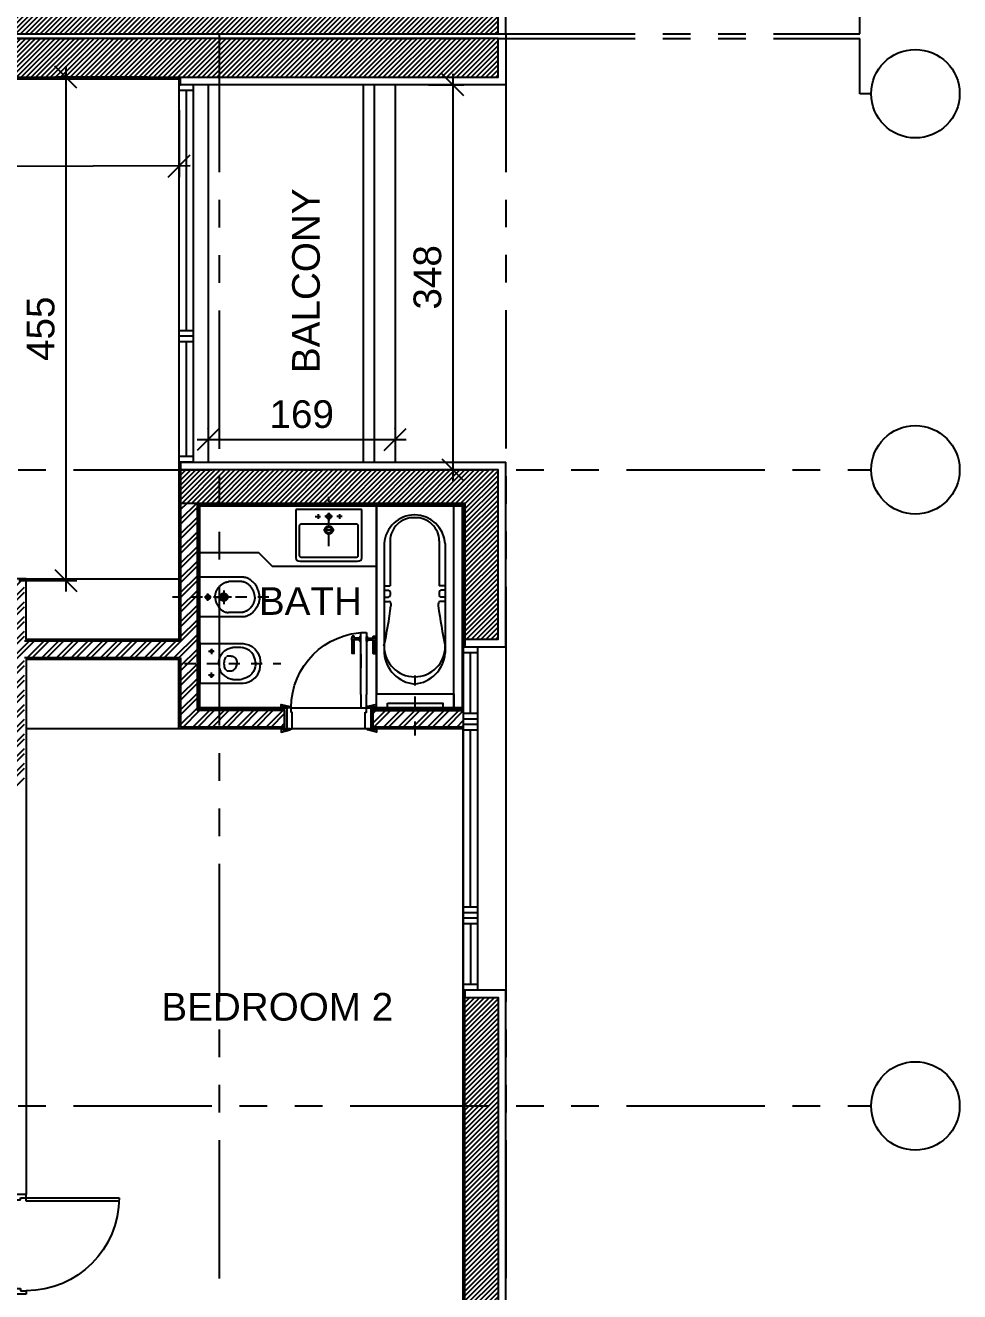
# Model space of a CAD drawing. Extents: x 83 to 143.2, y -2.6 to 70.8.
# Drawn here: x 129.22 to 137.66, y 11.17 to 22.62 of the extents above; entities that cross this region are included whole.
import ezdxf
from ezdxf.enums import TextEntityAlignment as Align

# ---------------------------------------------------------------- set-up
doc = ezdxf.new("R2010")
doc.units = 0
doc.header["$MEASUREMENT"] = 0
doc.header["$PDMODE"] = 3
doc.header["$PDSIZE"] = 0.3
for name, pattern in [('AXIS_100$0$A-AXIS$0$PHANTOM', [2.5, 1.25, -0.25, 0.25, -0.25, 0.25, -0.25]), ('CENTER', [2, 1.25, -0.25, 0.25, -0.25]), ('DASHDOTX2', [50.8, 25.4, -12.7, 0, -12.7]), ('HIDDEN', [0.375, 0.25, -0.125]), ('S-7TH$0$HIDDEN2', [0.1875, 0.125, -0.0625]), ('S-8TH$0$HIDDEN2', [0.1875, 0.125, -0.0625])]:
    doc.linetypes.add(name, pattern=pattern)
doc.layers.get('0').update_dxf_attribs({"linetype": 'CONTINUOUS'})
doc.layers.get('DEFPOINTS').update_dxf_attribs({"linetype": 'CONTINUOUS'})
for name, color, linetype in [('A-ALU', 9, 'CONTINUOUS'), ('A-AXIS-SANITARY', 10, 'DASHDOTX2'), ('A-BALUST', 1, 'CONTINUOUS'), ('A-closet', 252, 'CONTINUOUS'), ('a-dim', 3, 'CONTINUOUS'), ('A-DOORS', 1, 'CONTINUOUS'), ('A-FLOR-PFIX', 61, 'CONTINUOUS'), ('A-HATCH-CONC', 8, 'CONTINUOUS'), ('A-HATCH-WALL', 8, 'CONTINUOUS'), ('A-heater', 61, 'CONTINUOUS'), ('A-HEATER-axis', 5, 'HIDDEN'), ('A-NOMENCLATURE', 3, 'CONTINUOUS'), ('A-PLASTER', 8, 'CONTINUOUS'), ('A-PORTE', 1, 'CONTINUOUS'), ('A-PROJECTION', 9, 'CONTINUOUS'), ('a-revetement', 1, 'CONTINUOUS'), ('A-SANIT', 95, 'CONTINUOUS'), ('A-SECT-TILE', 12, 'CONTINUOUS'), ('A-WALL', 4, 'CONTINUOUS'), ('AXIS_100$0$A-AXIS-100', 10, 'AXIS_100$0$A-AXIS$0$PHANTOM'), ('S-7TH$0$a-joint', 15, 'S-7TH$0$HIDDEN2'), ('S-7TH$0$A-STR 7-8TH', 2, 'CONTINUOUS'), ('S-8TH$0$a-joint', 15, 'S-8TH$0$HIDDEN2'), ('S-8TH$0$A-STR 7-8TH', 2, 'CONTINUOUS')]:
    doc.layers.add(name, color=color, linetype=linetype)
doc.styles.add('A100-STEXT', font='ARIAL.TTF', dxfattribs={"height": 0.25})
doc.dimstyles.new('A100-DIM', dxfattribs={"dimtxt": 0.25, "dimasz": 0.2, "dimexe": 0.1, "dimexo": 0.3, "dimgap": 0.1, "dimtad": 1, "dimlfac": 100, "dimrnd": 0.5, "dimdsep": 46, "dimtxsty": 'A100-STEXT', "dimblk1": 'OBLIQUE', "dimblk2": 'OBLIQUE', "dimsah": 1, "dimcen": -0.05, "dimdle": 0.1, "dimclrd": 15, "dimclre": 15, "dimclrt": 256, "dimadec": 0, "dimazin": 0, "dimtfac": 0.28, "dimtix": 1, "dimtmove": 2, "dimatfit": 3, "dimldrblk": 'OBLIQUE', "dimfxl": 0, "dimtolj": 1, "dimarcsym": 0})
pattern_1 = [(45, (91.649424, -3e-10), (-0.022097087, 0.022097087), [])]
pattern_2 = [(45, (91.64942, -3e-10), (-0.06629126, 0.06629126), []), (45, (91.69362, -3e-10), (-0.06629126, 0.06629126), [])]

# ---------------------------------------------------------------- blocks, each defined once
blk = doc.blocks.new('P90E18D')
at = {"layer": 'A-PORTE'}
for p, q in [((0, 0), (0.05, 0)), ((0, -0.18), (0, 0)), ((0.05, 0), (0.05, -0.13)), ((0.9, 0), (0.85, 0)), ((0.85, 0), (0.85, -0.13)), ((0.9, -0.18), (0.9, 0)), ((0.03, -0.18), (0, -0.18)), ((0.06, -0.18), (0.02, -0.18)), ((0.05, -0.13), (0.03, -0.13)), ((0.03, -0.13), (0.03, -0.18)), ((0.03, -0.18), (0.03, -1.02)), ((0.06, -1.02), (0.06, -0.18)), ((0.85, -0.13), (0.87, -0.13)), ((0.87, -0.13), (0.87, -0.18)), ((0.87, -0.18), (0.9, -0.18))]:
    blk.add_line(p, q, dxfattribs=at)
blk.add_arc((0.03, -0.18), 0.84, 270, 360, dxfattribs=at)
blk = doc.blocks.new('_OBLIQUE')
at = {"color": 0, "linetype": 'ByBlock'}
blk.add_line((-0.5, -0.5), (0.5, 0.5), dxfattribs=at)
blk = doc.blocks.new('*D39')
at = {"layer": 'a-dim', "color": 15, "lineweight": -2}
for p, q in [((129.582, 22.25), (129.582, 17.5)), ((130.318, 22.15), (129.482, 22.15)), ((129.158, 17.6), (129.682, 17.6))]:
    blk.add_line(p, q, dxfattribs=at)
at = {"layer": 'DEFPOINTS', "color": 0}
for p in [(130.618, 22.15), (128.858, 17.6), (129.582, 17.6)]:
    blk.add_point(p, dxfattribs=at)
at = {"layer": 'a-dim', "color": 15, "lineweight": -2, "xscale": 0.2, "yscale": 0.2, "zscale": 0.2}
for p, rotation in [((129.582, 22.15), 90), ((129.582, 17.6), 270)]:
    blk.add_blockref('_OBLIQUE', p, dxfattribs=dict(at, rotation=rotation))
at = {"layer": 'a-dim', "insert": (129.355, 19.875), "char_height": 0.25, "attachment_point": 5, "rotation": 90, "style": 'A100-STEXT'}
blk.add_mtext('\\A1;455', dxfattribs=at)
blk = doc.blocks.new('bathtub')
at = {"layer": 'A-SANIT'}
for p, q in [((-0.7, 0), (-0.7, 1.7)), ((0, 0), (0, 1.7)), ((-0.576, 1.383), (-0.576, 0.976)), ((-0.132, 1.382), (-0.132, 0.975)), ((-0.631, 1.359), (-0.631, 0.367)), ((-0.078, 1.359), (-0.078, 0.367)), ((-0.631, 0.976), (-0.576, 0.976)), ((-0.631, 0.937), (-0.592, 0.937)), ((-0.576, 0.921), (-0.576, 0.89)), ((-0.078, 0.975), (-0.132, 0.975)), ((-0.132, 0.921), (-0.132, 0.89)), ((-0.078, 0.936), (-0.117, 0.936)), ((-0.631, 0.875), (-0.592, 0.875)), ((-0.631, 0.836), (-0.585, 0.836)), ((-0.078, 0.835), (-0.123, 0.835)), ((-0.078, 0.874), (-0.117, 0.874))]:
    blk.add_line(p, q, dxfattribs=at)
blk.add_lwpolyline([(0, 1.7), (-0.7, 1.7), (-0.7, 0), (0, 0)], close=True, dxfattribs=at)
for centre, radius, start, end in [((-0.35, 1.336), 0.282, 90.8902, 175.4646), ((-0.357, 1.338), 0.28, 4.283, 89.3622), ((-0.366, 1.382), 0.21, 86.743, 180), ((-0.342, 1.382), 0.21, 0, 93.257), ((-0.592, 0.921), 0.0156, 0, 90), ((-0.117, 0.921), 0.0156, 90, 180), ((-0.592, 0.89), 0.0156, 270, 0), ((-0.585, 0.82), 0.0156, 23.3684, 90), ((-0.619, 0.806), 0.0526, 349.51, 23.3684), ((-0.089, 0.805), 0.0526, 156.6316, 190.49), ((-0.123, 0.82), 0.0156, 90, 156.6316), ((-0.117, 0.89), 0.0156, 180, 270), ((-5.562, 1.469), 5.039, 348.0986, 352.3207), ((4.853, 1.469), 5.039, 187.6793, 191.9014), ((-0.354, 0.43), 0.276, 180, 0), ((-0.324, 0.394), 0.307, 185.0523, 264.4541), ((-0.384, 0.394), 0.307, 275.5459, 354.9477)]:
    blk.add_arc(centre, radius, start, end, dxfattribs=at)
blk = doc.blocks.new('A$C1C8D3502')
at = {"layer": 'A-heater'}
blk.add_lwpolyline([(0, -0.5), (0, 0), (-0.04, 0), (-0.04, -0.5)], close=True, dxfattribs=at)
at = {"layer": 'A-HEATER-axis', "ltscale": 0.5}
blk.add_line((-0.29, -0.25), (0.25, -0.25), dxfattribs=at)
blk = doc.blocks.new('A$C4412624D')
for points in [[(-363.316505, 205.931824, 0), (-369.377186, 205.812927, 0), (-385.619804, 204.401184, 0), (-409.135235, 200.113983, 0), (-437.014357, 191.368836, 0), (-466.348038, 176.583069, 0), (-494.227158, 154.174194, 0), (-517.742592, 122.559601, 0), (-533.985207, 80.156738, 0), (-540.045876, 25.382996, 0)], [(-497.934326, 27.701111, 0), (-497.803253, 31.697464, 0), (-496.723526, 42.562134, 0), (-493.665352, 58.608521, 0), (-487.598946, 78.150055, 0), (-477.494526, 99.500153, 0), (-462.322313, 120.972229, 0), (-441.052518, 140.879669, 0), (-412.655359, 157.53595, 0), (-376.101051, 169.254425, 0)], [(-283.871368, 169.254578, 0), (-285.531082, 169.495087, 0), (-290.24971, 170.096344, 0), (-297.636414, 170.87796, 0), (-307.300392, 171.659577, 0), (-318.850838, 172.260834, 0), (-331.896935, 172.501343, 0), (-346.047874, 172.200714, 0), (-360.912849, 171.17862, 0), (-376.101044, 169.254608, 0)], [(-7.305237, 205.931824, 0), (-19.51413, 205.931824, 0), (-52.233948, 205.931824, 0), (-99.604431, 205.931824, 0), (-155.76532, 205.931824, 0), (-214.856354, 205.931793, 0), (-271.017242, 205.931793, 0), (-318.387726, 205.931793, 0), (-351.107536, 205.931763, 0), (-363.316406, 205.931763, 0)], [(-167.899292, 27.713638, 0), (-167.94632, 31.783478, 0), (-168.779755, 42.831787, 0), (-171.43811, 59.116745, 0), (-176.960022, 78.896546, 0), (-186.383972, 100.429382, 0), (-200.748535, 121.973389, 0), (-221.092255, 141.786835, 0), (-248.453674, 158.127808, 0), (-283.871368, 169.254547, 0)], [(-128.633087, 134.554077, 0), (-126.879395, 134.554077, 0), (-122.179504, 134.554077, 0), (-115.375183, 134.554077, 0), (-107.308197, 134.554077, 0), (-98.820343, 134.554108, 0), (-90.753357, 134.554108, 0), (-83.949036, 134.554108, 0), (-79.249146, 134.554138, 0), (-77.495453, 134.554138, 0)], [(-93.019531, 135.467438, 0), (-93.196075, 137.437134, 0), (-93.705109, 139.291046, 0), (-94.515656, 140.998169, 0), (-95.596771, 142.527588, 0), (-96.917511, 143.848328, 0), (-98.446899, 144.929444, 0), (-100.154022, 145.740021, 0), (-102.007935, 146.249054, 0), (-103.977631, 146.425629, 0), (-103.977631, 146.425537, 0), (-105.947327, 146.248993, 0), (-107.801239, 145.73996, 0), (-109.508362, 144.929413, 0), (-111.03775, 143.848328, 0), (-112.358459, 142.527588, 0), (-113.439575, 140.99823, 0), (-114.250092, 139.291107, 0), (-114.759094, 137.437256, 0), (-114.935638, 135.46759, 0), (-114.93573, 135.467438, 0), (-114.759186, 133.497742, 0), (-114.250153, 131.643829, 0), (-113.439606, 129.936707, 0), (-112.35849, 128.407288, 0), (-111.03775, 127.086548, 0), (-109.508362, 126.005432, 0), (-107.801239, 125.194855, 0), (-105.947327, 124.685822, 0), (-103.977631, 124.509247, 0), (-103.977631, 124.509339, 0), (-102.007935, 124.685883, 0), (-100.154022, 125.194916, 0), (-98.446899, 126.005463, 0), (-96.917511, 127.086548, 0), (-95.596802, 128.407288, 0), (-94.515686, 129.936646, 0), (-93.70517, 131.643768, 0), (-93.196167, 133.49762, 0), (-93.019623, 135.467285, 0)], [(-103.977631, 156.470307, 0), (-103.977631, 154.841889, 0), (-103.977631, 150.477722, 0), (-103.977631, 144.159454, 0), (-103.977631, 136.668732, 0), (-103.977661, 128.787171, 0), (-103.977661, 121.296448, 0), (-103.977661, 114.97818, 0), (-103.977692, 110.614014, 0), (-103.977692, 108.985626, 0)], [(-7.305237, 205.931824, 0), (-7.054718, 205.891724, 0), (-6.383331, 205.746399, 0), (-5.411285, 205.458283, 0), (-4.258881, 204.989777, 0), (-3.046356, 204.303314, 0), (-1.893951, 203.361298, 0), (-0.921936, 202.126221, 0), (-0.250519, 200.560455, 0), (0, 198.626465, 0)], [(-0.000031, 198.626618, 0), (-0.000031, 186.942688, 0), (-0.000031, 155.629791, 0), (-0.000031, 110.296204, 0), (-0.000031, 56.550171, 0), (0, 0, 0), (0, -53.746025, 0), (0, -99.079628, 0), (0.000031, -130.392528, 0), (0.000031, -142.076446, 0)], [(-363.316505, -149.381658, 0), (-369.377186, -149.461094, 0), (-385.619804, -148.580885, 0), (-409.135235, -145.063267, 0), (-437.014357, -137.230472, 0), (-466.348038, -123.404728, 0), (-494.227158, -101.908272, 0), (-517.742592, -71.063339, 0), (-533.985207, -29.192154, 0), (-540.045876, 25.383057, 0)], [(-497.934326, 27.701111, 0), (-497.877174, 23.658875, 0), (-496.982231, 12.679642, 0), (-494.164284, -3.515335, 0), (-488.338104, -23.204819, 0), (-478.41848, -44.667587, 0), (-463.320183, -66.182388, 0), (-441.957998, -86.028, 0), (-413.246702, -102.483177, 0), (-376.101074, -113.826691, 0)], [(-239.127029, 93.496338, 0), (-244.453003, 93.570557, 0), (-249.945557, 93.674713, 0), (-255.392944, 93.798554, 0), (-260.583328, 93.931671, 0), (-265.304947, 94.063751, 0), (-269.345993, 94.184479, 0), (-272.494675, 94.283508, 0), (-274.5392, 94.350495, 0), (-275.267776, 94.375122, 0), (-275.267746, 94.375122, 0), (-277.177994, 94.160919, 0), (-282.297455, 93.202637, 0), (-289.709213, 91.026795, 0), (-298.496338, 87.159912, 0), (-307.741928, 81.128479, 0), (-316.529068, 72.45903, 0), (-323.940826, 60.67807, 0), (-329.060295, 45.312103, 0), (-330.970551, 25.887634, 0)], [(-239.127029, -38.068466, 0), (-244.453003, -38.14267, 0), (-249.945557, -38.246841, 0), (-255.392944, -38.370651, 0), (-260.583328, -38.503769, 0), (-265.304947, -38.635849, 0), (-269.345993, -38.756561, 0), (-272.494675, -38.855591, 0), (-274.5392, -38.922577, 0), (-275.267776, -38.947189, 0), (-275.267746, -38.947235, 0), (-277.177994, -38.733047, 0), (-282.297455, -37.774811, 0), (-289.709213, -35.599045, 0), (-298.496338, -31.732208, 0), (-307.741928, -25.700821, 0), (-316.529068, -17.031387, 0), (-323.940826, -5.250381, 0), (-329.060295, 10.115692, 0), (-330.970551, 29.540344, 0)], [(-167.899292, 27.713638, 0), (-167.835449, 23.744888, 0), (-168.391693, 12.949295, 0), (-170.689728, -3.00711, 0), (-175.851273, -22.458359, 0), (-184.998032, -43.738403, 0), (-199.251709, -65.181274, 0), (-219.733994, -85.120949, 0), (-247.56662, -101.891426, 0), (-283.871277, -113.826691, 0)], [(-222.988953, 73.828949, 0), (-223.338638, 74.133179, 0), (-224.304276, 74.948532, 0), (-225.760712, 76.128952, 0), (-227.582809, 77.528443, 0), (-229.645447, 79.000946, 0), (-231.823486, 80.400421, 0), (-233.99176, 81.580872, 0), (-236.025146, 82.39621, 0), (-237.798523, 82.70047, 0)], [(-222.988953, 73.828949, 0), (-222.415253, 72.286972, 0), (-220.969742, 67.851441, 0), (-219.065781, 60.807938, 0), (-217.11673, 51.442078, 0), (-215.53595, 40.039414, 0), (-214.736816, 26.885574, 0), (-215.132675, 12.266113, 0), (-217.136887, -3.533356, 0), (-221.162842, -20.227234, 0)], [(-221.162796, -20.227218, 0), (-221.512482, -20.531448, 0), (-222.478119, -21.346786, 0), (-223.934555, -22.527222, 0), (-225.756668, -23.926681, 0), (-227.819305, -25.39917, 0), (-229.99733, -26.79863, 0), (-232.165619, -27.97905, 0), (-234.19902, -28.794388, 0), (-235.972382, -29.098617, 0)], [(-128.633087, -79.126785, 0), (-126.879395, -79.126785, 0), (-122.179504, -79.126785, 0), (-115.375183, -79.126785, 0), (-107.308197, -79.126793, 0), (-98.820343, -79.126793, 0), (-90.753357, -79.1268, 0), (-83.949036, -79.1268, 0), (-79.249146, -79.126808, 0), (-77.495453, -79.126816, 0)], [(-93.019531, -80.039558, 0), (-93.196075, -78.069855, 0), (-93.705109, -76.215965, 0), (-94.515656, -74.508842, 0), (-95.596771, -72.979439, 0), (-96.917511, -71.658707, 0), (-98.446899, -70.577591, 0), (-100.154022, -69.767044, 0), (-102.007935, -69.258026, 0), (-103.977631, -69.081474, 0), (-103.977631, -69.081459, 0), (-105.947327, -69.258011, 0), (-107.801239, -69.767036, 0), (-109.508362, -70.577583, 0), (-111.03775, -71.658699, 0), (-112.358459, -72.979431, 0), (-113.439575, -74.508835, 0), (-114.250092, -76.21595, 0), (-114.759094, -78.069839, 0), (-114.935638, -80.039543, 0), (-114.93573, -80.039558, 0), (-114.759186, -82.009262, 0), (-114.250153, -83.863159, 0), (-113.439606, -85.570282, 0), (-112.35849, -87.099686, 0), (-111.03775, -88.420425, 0), (-109.508362, -89.501541, 0), (-107.801239, -90.312088, 0), (-105.947327, -90.821113, 0), (-103.977631, -90.997673, 0), (-103.977631, -90.997658, 0), (-102.007935, -90.821106, 0), (-100.154022, -90.31208, 0), (-98.446899, -89.501533, 0), (-96.917511, -88.420418, 0), (-95.596802, -87.099678, 0), (-94.515686, -85.570274, 0), (-93.70517, -83.863144, 0), (-93.196167, -82.009254, 0), (-93.019623, -80.039543, 0)], [(-103.977631, -101.042419, 0), (-103.977631, -99.414001, 0), (-103.977631, -95.049827, 0), (-103.977631, -88.731552, 0), (-103.977631, -81.240814, 0), (-103.977661, -73.359253, 0), (-103.977661, -65.868515, 0), (-103.977661, -59.550239, 0), (-103.977692, -55.186066, 0), (-103.977692, -53.557648, 0)], [(-283.871368, -113.826683, 0), (-285.531082, -114.067184, 0), (-290.24971, -114.668434, 0), (-297.636414, -115.450065, 0), (-307.300392, -116.231693, 0), (-318.850838, -116.832943, 0), (-331.896935, -117.073444, 0), (-346.047874, -116.772819, 0), (-360.912849, -115.750694, 0), (-376.101044, -113.826691, 0)], [(-7.305237, -149.381658, 0), (-19.51413, -149.381658, 0), (-52.233948, -149.381658, 0), (-99.604431, -149.381658, 0), (-155.76532, -149.381658, 0), (-214.856354, -149.38166, 0), (-271.017242, -149.38166, 0), (-318.387726, -149.38166, 0), (-351.107536, -149.381662, 0), (-363.316406, -149.381662, 0)], [(-7.305237, -149.381658, 0), (-7.054718, -149.341568, 0), (-6.383331, -149.196247, 0), (-5.411285, -148.908123, 0), (-4.258881, -148.439623, 0), (-3.046356, -147.753174, 0), (-1.893951, -146.811207, 0), (-0.921936, -145.576141, 0), (-0.250519, -144.010414, 0), (0, -142.076446, 0)]]:
    blk.add_polyline3d(points)
at = {"layer": 'A-AXIS-SANITARY', "linetype": 'CENTER', "ltscale": 0.1}
blk.add_line((136.288241, 26.88557), (-721.794139, 26.885582), dxfattribs=at)
blk = doc.blocks.new('A$C0C6E5AB7')
for p, q in [((-374, 0), (0, 0)), ((0, -360), (0, 0)), ((-374, -40), (-259, -40)), ((-287, -180), (-215, -180)), ((-215, -122), (-215, -244)), ((-144, -180), (-215, -180)), ((-103, -180), (-41, -180)), ((-73, -214), (-73, -147)), ((-374, -320), (-259, -320)), ((-374, -360), (0, -360))]:
    blk.add_line(p, q)
for points in [[(-478, -41), (-470, -35), (-463, -29), (-456, -24), (-449, -20), (-442, -16), (-436, -12), (-429, -10), (-423, -7), (-417, -5), (-411, -4), (-406, -2), (-400, -2), (-396, -1), (-391, 0), (-387, 0), (-384, 0), (-380, 0), (-378, 0), (-376, 0), (-374, 0)], [(-539, -174), (-539, -170), (-539, -166), (-538, -161), (-538, -156), (-537, -150), (-536, -144), (-534, -138), (-533, -132), (-531, -125), (-528, -118), (-525, -111), (-522, -103), (-519, -95), (-514, -88), (-510, -80), (-504, -72), (-499, -64), (-492, -56), (-485, -49), (-478, -41)], [(-495, -166), (-494, -162), (-494, -159), (-493, -155), (-492, -151), (-491, -147), (-490, -142), (-488, -138), (-487, -133), (-485, -129), (-483, -124), (-481, -119), (-478, -114), (-476, -109), (-472, -104), (-469, -99), (-465, -93), (-461, -88), (-457, -83), (-452, -78), (-447, -73)], [(-447, -73), (-446, -72), (-444, -70), (-442, -69), (-441, -67), (-439, -66), (-438, -65), (-436, -64), (-434, -62), (-433, -61), (-431, -60), (-430, -59), (-428, -58), (-427, -57), (-425, -56), (-424, -55), (-422, -54), (-420, -53), (-419, -53), (-417, -52), (-416, -51)], [(-416, -51), (-413, -49), (-410, -48), (-407, -47), (-404, -46), (-401, -45), (-398, -44), (-396, -43), (-393, -43), (-391, -42), (-389, -42), (-387, -41), (-385, -41), (-383, -41), (-381, -41), (-379, -40), (-378, -40), (-377, -40), (-376, -40), (-375, -40), (-374, -40)], [(-217, -53), (-220, -51), (-223, -50), (-226, -48), (-229, -47), (-232, -46), (-235, -46), (-237, -45), (-240, -44), (-242, -44), (-244, -43), (-247, -43), (-249, -43), (-250, -42), (-252, -42), (-254, -42), (-255, -42), (-256, -42), (-257, -42), (-258, -42), (-259, -42)], [(-186, -75), (-187, -73), (-189, -72), (-191, -70), (-192, -69), (-194, -68), (-195, -66), (-197, -65), (-199, -64), (-200, -63), (-202, -62), (-203, -61), (-205, -60), (-206, -59), (-208, -58), (-210, -57), (-211, -56), (-213, -55), (-214, -54), (-216, -53), (-217, -53)], [(-139, -167), (-139, -164), (-140, -160), (-140, -156), (-141, -152), (-142, -148), (-143, -144), (-145, -139), (-146, -135), (-148, -130), (-150, -125), (-152, -120), (-155, -115), (-158, -110), (-161, -105), (-164, -100), (-168, -95), (-172, -90), (-176, -85), (-181, -80), (-186, -75)], [(-539, -183), (-539, -183), (-539, -183), (-539, -183), (-539, -183), (-539, -182), (-539, -182), (-539, -182), (-539, -181), (-539, -181), (-539, -181), (-539, -180), (-539, -180), (-539, -179), (-539, -178), (-539, -178), (-539, -177), (-539, -176), (-539, -175), (-539, -174), (-539, -174)], [(-539, -177), (-539, -178), (-539, -179), (-539, -182), (-539, -186), (-539, -190), (-539, -195), (-538, -202), (-537, -208), (-536, -216), (-534, -224), (-532, -232), (-529, -241), (-525, -250), (-521, -260), (-516, -270), (-510, -279), (-503, -289), (-496, -299), (-487, -309), (-478, -319)], [(-495, -180), (-495, -180), (-495, -179), (-495, -179), (-495, -179), (-495, -178), (-495, -178), (-495, -177), (-495, -177), (-495, -176), (-495, -175), (-495, -174), (-495, -174), (-495, -173), (-495, -172), (-495, -171), (-495, -170), (-495, -169), (-495, -168), (-495, -167), (-495, -166)], [(-495, -180), (-495, -180), (-495, -181), (-495, -181), (-495, -181), (-495, -182), (-495, -182), (-495, -183), (-495, -183), (-495, -184), (-495, -185), (-495, -186), (-495, -186), (-495, -187), (-495, -188), (-495, -189), (-495, -190), (-495, -191), (-495, -192), (-495, -193), (-495, -194)], [(-495, -194), (-494, -198), (-494, -201), (-493, -205), (-492, -209), (-491, -213), (-490, -218), (-488, -222), (-487, -227), (-485, -231), (-483, -236), (-481, -241), (-478, -246), (-476, -251), (-472, -256), (-469, -261), (-465, -267), (-461, -272), (-457, -277), (-452, -282), (-447, -287)], [(-215, -146), (-218, -146), (-221, -146), (-224, -147), (-226, -147), (-229, -148), (-231, -150), (-234, -151), (-236, -152), (-238, -154), (-240, -156), (-242, -158), (-244, -160), (-245, -162), (-247, -165), (-248, -167), (-249, -170), (-249, -172), (-250, -175), (-250, -178), (-250, -181)], [(-250, -180), (-250, -183), (-250, -186), (-249, -188), (-249, -191), (-248, -194), (-247, -196), (-245, -199), (-244, -201), (-242, -203), (-240, -205), (-238, -207), (-236, -208), (-234, -210), (-231, -211), (-229, -212), (-226, -213), (-224, -214), (-221, -215), (-218, -215), (-215, -215)], [(-215, -158), (-217, -158), (-219, -158), (-221, -158), (-223, -159), (-224, -159), (-226, -160), (-227, -161), (-229, -162), (-230, -163), (-232, -164), (-233, -166), (-234, -167), (-235, -169), (-236, -170), (-237, -172), (-237, -174), (-238, -175), (-238, -177), (-238, -179), (-238, -181)], [(-238, -180), (-238, -182), (-238, -184), (-238, -186), (-237, -187), (-237, -189), (-236, -191), (-235, -192), (-234, -194), (-233, -195), (-232, -196), (-230, -198), (-229, -199), (-227, -200), (-226, -201), (-224, -201), (-223, -202), (-221, -203), (-219, -203), (-217, -203), (-215, -203)], [(-180, -181), (-180, -178), (-180, -175), (-181, -172), (-182, -170), (-183, -167), (-184, -165), (-185, -162), (-187, -160), (-188, -158), (-190, -156), (-192, -154), (-194, -152), (-197, -151), (-199, -150), (-202, -148), (-204, -147), (-207, -147), (-210, -146), (-212, -146), (-215, -146)], [(-192, -181), (-192, -179), (-192, -177), (-193, -175), (-193, -174), (-194, -172), (-195, -170), (-195, -169), (-196, -167), (-198, -166), (-199, -164), (-200, -163), (-201, -162), (-203, -161), (-205, -160), (-206, -159), (-208, -159), (-210, -158), (-211, -158), (-213, -158), (-215, -158)], [(-215, -203), (-213, -203), (-211, -203), (-210, -203), (-208, -202), (-206, -201), (-205, -201), (-203, -200), (-201, -199), (-200, -198), (-199, -196), (-198, -195), (-196, -194), (-195, -192), (-195, -191), (-194, -189), (-193, -187), (-193, -186), (-192, -184), (-192, -182), (-192, -180)], [(-215, -215), (-212, -215), (-210, -215), (-207, -214), (-204, -213), (-202, -212), (-199, -211), (-197, -210), (-194, -208), (-192, -207), (-190, -205), (-188, -203), (-187, -201), (-185, -199), (-184, -196), (-183, -194), (-182, -191), (-181, -188), (-180, -186), (-180, -183), (-180, -180)], [(-139, -196), (-139, -199), (-140, -203), (-140, -207), (-141, -211), (-142, -215), (-143, -219), (-145, -224), (-146, -228), (-148, -233), (-150, -238), (-152, -243), (-155, -248), (-158, -253), (-161, -258), (-164, -263), (-168, -268), (-172, -273), (-176, -278), (-181, -283), (-186, -288)], [(-138, -182), (-138, -181), (-138, -181), (-138, -181), (-138, -180), (-138, -180), (-138, -179), (-138, -179), (-138, -178), (-138, -177), (-138, -177), (-138, -176), (-138, -175), (-138, -174), (-138, -173), (-138, -172), (-138, -171), (-138, -170), (-138, -169), (-138, -168), (-139, -167)], [(-138, -182), (-138, -182), (-138, -182), (-138, -182), (-138, -183), (-138, -183), (-138, -184), (-138, -184), (-138, -185), (-138, -186), (-138, -186), (-138, -187), (-138, -188), (-138, -189), (-138, -190), (-138, -191), (-138, -192), (-138, -193), (-138, -194), (-138, -195), (-139, -196)], [(-73, -161), (-74, -161), (-76, -161), (-77, -161), (-79, -162), (-80, -162), (-82, -163), (-83, -164), (-84, -165), (-85, -166), (-87, -167), (-88, -168), (-89, -169), (-89, -170), (-90, -172), (-91, -173), (-91, -174), (-92, -176), (-92, -177), (-92, -179), (-92, -181)], [(-92, -181), (-92, -182), (-92, -184), (-92, -185), (-91, -187), (-91, -188), (-90, -190), (-89, -191), (-89, -192), (-88, -194), (-87, -195), (-85, -196), (-84, -197), (-83, -198), (-82, -198), (-80, -199), (-79, -200), (-77, -200), (-76, -200), (-74, -200), (-73, -201)], [(-53, -181), (-53, -179), (-53, -177), (-53, -176), (-54, -174), (-54, -173), (-55, -172), (-56, -170), (-57, -169), (-58, -168), (-59, -167), (-60, -166), (-61, -165), (-62, -164), (-63, -163), (-65, -162), (-66, -162), (-68, -161), (-69, -161), (-71, -161), (-73, -161)], [(-73, -201), (-71, -200), (-69, -200), (-68, -200), (-66, -200), (-65, -199), (-63, -198), (-62, -198), (-61, -197), (-60, -196), (-59, -195), (-58, -194), (-57, -192), (-56, -191), (-55, -190), (-54, -188), (-54, -187), (-53, -185), (-53, -184), (-53, -182), (-53, -181)], [(-478, -319), (-470, -325), (-463, -331), (-456, -336), (-449, -340), (-442, -344), (-436, -348), (-429, -350), (-423, -353), (-417, -355), (-411, -356), (-406, -358), (-400, -358), (-396, -359), (-391, -360), (-387, -360), (-384, -360), (-380, -360), (-378, -360), (-376, -360), (-374, -360)], [(-447, -287), (-446, -288), (-444, -290), (-442, -291), (-441, -293), (-439, -294), (-438, -295), (-436, -296), (-434, -298), (-433, -299), (-431, -300), (-430, -301), (-428, -302), (-427, -303), (-425, -304), (-424, -305), (-422, -306), (-420, -307), (-419, -307), (-417, -308), (-416, -309)], [(-416, -309), (-413, -311), (-410, -312), (-407, -313), (-404, -314), (-401, -315), (-398, -316), (-396, -317), (-393, -317), (-391, -318), (-389, -318), (-387, -319), (-385, -319), (-383, -319), (-381, -319), (-379, -320), (-378, -320), (-377, -320), (-376, -320), (-375, -320), (-374, -320)], [(-217, -311), (-220, -312), (-223, -313), (-226, -315), (-229, -316), (-232, -316), (-235, -317), (-237, -318), (-240, -318), (-242, -319), (-244, -319), (-247, -319), (-249, -320), (-250, -320), (-252, -320), (-254, -320), (-255, -320), (-256, -320), (-257, -320), (-258, -320), (-259, -320)], [(-186, -288), (-187, -290), (-189, -291), (-191, -293), (-192, -294), (-194, -295), (-195, -297), (-197, -298), (-199, -299), (-200, -300), (-202, -301), (-203, -302), (-205, -304), (-206, -305), (-208, -305), (-210, -306), (-211, -307), (-213, -308), (-214, -309), (-216, -310), (-217, -311)]]:
    blk.add_lwpolyline(points)
at = {"layer": 'A-AXIS-SANITARY', "linetype": 'CENTER', "ltscale": 0.1}
blk.add_line((-623, -180), (247, -180), dxfattribs=at)
blk = doc.blocks.new('A$C45807027')
at = {"layer": 'A-DOORS'}
for p, q in [((0, 0.009), (-0.009, -0.019)), ((-0.009, 0.009), (0, -0.019)), ((0.19, 0.009), (0.199, -0.019)), ((0.199, 0.009), (0.19, -0.019)), ((0.68, 0.02), (0.8, 0.02)), ((0.68, 0), (0.68, 0.019)), ((0.8, -0.003), (0.8, 0.023)), ((0.8, 0.023), (0.805, 0.023)), ((0.815, 0.023), (0.82, 0.023)), ((0.82, -0.003), (0.82, 0.023)), ((0.82, 0.02), (0.834, 0.02)), ((0.835, 0), (0.835, 0.019)), ((0.19, -0.11), (0.19, -0.06)), ((0.19, -0.06), (0.31, -0.06)), ((0.31, -0.11), (0.19, -0.11)), ((0.75, -0.06), (0.31, -0.06)), ((0.31, -0.11), (0.75, -0.11)), ((0.673, -0.06), (0.55, -0.06)), ((0.673, -0.11), (0.55, -0.11)), ((0.68, 0), (0.8, 0)), ((0.87, -0.06), (0.75, -0.06)), ((0.75, -0.11), (0.87, -0.11)), ((0.79, -0.06), (0.79, -0.052)), ((0.79, -0.06), (0.83, -0.06)), ((0.79, -0.11), (0.79, -0.118)), ((0.79, -0.11), (0.83, -0.11)), ((0.792, -0.05), (0.828, -0.05)), ((0.8, -0.003), (0.802, -0.003)), ((0.802, -0.05), (0.802, -0.003)), ((0.817, -0.05), (0.817, -0.003)), ((0.817, -0.003), (0.82, -0.003)), ((0.82, 0), (0.834, 0)), ((0.83, -0.06), (0.83, -0.052)), ((0.83, -0.11), (0.83, -0.118)), ((0.87, -0.11), (0.87, -0.06)), ((0.68, -0.17), (0.68, -0.189)), ((0.68, -0.17), (0.8, -0.17)), ((0.68, -0.19), (0.8, -0.19)), ((0.792, -0.12), (0.828, -0.12)), ((0.8, -0.167), (0.8, -0.193)), ((0.8, -0.167), (0.802, -0.167)), ((0.8, -0.193), (0.805, -0.193)), ((0.802, -0.12), (0.802, -0.167)), ((0.815, -0.193), (0.82, -0.193)), ((0.817, -0.12), (0.817, -0.167)), ((0.817, -0.167), (0.82, -0.167)), ((0.82, -0.167), (0.82, -0.193)), ((0.82, -0.17), (0.834, -0.17)), ((0.82, -0.19), (0.834, -0.19)), ((0.835, -0.17), (0.835, -0.189)), ((0, -0.809), (-0.009, -0.781)), ((-0.009, -0.809), (0, -0.781)), ((0.19, -0.809), (0.199, -0.781)), ((0.199, -0.809), (0.19, -0.781))]:
    blk.add_line(p, q, dxfattribs=at)
at = {"layer": 'A-DOORS', "color": 8}
for p, q in [((0, -0.07), (0, -0.73)), ((0.19, -0.74), (0.19, -0.06))]:
    blk.add_line(p, q, dxfattribs=at)
at = {"layer": 'A-DOORS'}
for points in [[(0, 0.01), (0, 0.025), (-0.01, 0.025), (-0.01, 0.03), (-0.03, 0.03), (-0.01, -0.048, 0.381769), (-0.008, -0.05), (0, -0.05), (0, -0.02), (-0.01, -0.02), (-0.01, 0.01), (0, 0.01)], [(0.19, 0.01), (0.19, 0.025), (0.2, 0.025), (0.2, 0.03), (0.22, 0.03), (0.2, -0.048, -0.381769), (0.198, -0.05), (0.19, -0.05), (0.19, -0.02), (0.2, -0.02), (0.2, 0.01), (0.19, 0.01)], [(0, -0.81), (0, -0.825), (-0.01, -0.825), (-0.01, -0.83), (-0.03, -0.83), (-0.01, -0.752, -0.381769), (-0.008, -0.75), (0, -0.75), (0, -0.78), (-0.01, -0.78), (-0.01, -0.81), (0, -0.81)], [(0.19, -0.81), (0.19, -0.825), (0.2, -0.825), (0.2, -0.83), (0.22, -0.83), (0.2, -0.752, 0.381769), (0.198, -0.75), (0.19, -0.75), (0.19, -0.78), (0.2, -0.78), (0.2, -0.81), (0.19, -0.81)]]:
    blk.add_lwpolyline(points, format="xyb", dxfattribs=at)
for points in [[(0, 0.009), (0, -0.019), (-0.009, -0.019), (-0.009, 0.009)], [(0.19, 0.009), (0.19, -0.019), (0.199, -0.019), (0.199, 0.009)], [(0, -0.809), (0, -0.781), (-0.009, -0.781), (-0.009, -0.809)], [(0.19, -0.809), (0.19, -0.781), (0.199, -0.781), (0.199, -0.809)]]:
    blk.add_lwpolyline(points, close=True, dxfattribs=at)
for points in [[(0, 0), (0.19, 0), (0.19, -0.02), (0, -0.02), (0, 0)], [(0.19, -0.02), (0, -0.02), (0, -0.07), (0.15, -0.07)], [(0.15, -0.07), (0.15, -0.06), (0.19, -0.06), (0.19, -0.02)], [(0.19, -0.78), (0, -0.78), (0, -0.73), (0.15, -0.73)], [(0, -0.8), (0.19, -0.8), (0.19, -0.78), (0, -0.78), (0, -0.8)], [(0.15, -0.73), (0.15, -0.74), (0.19, -0.74), (0.19, -0.78)]]:
    blk.add_lwpolyline(points, dxfattribs=at)
blk.add_arc((0.19, -0.06), 0.68, 270.0254, 359.9746, dxfattribs=at)
at = {"layer": 'A-DOORS', "extrusion": (0, 0, -1)}
for centre, major_axis, start_param, end_param in [((0.68, 0.019), (-0.000354, 0.000354), 5.497787, 7.068583), ((0.68, 0), (0.000354, 0.000354), 2.356194, 3.926991), ((0.81, 0.031), (-0.00642, 0.00642), 3.344077, 4.509904), ((0.834, 0.019), (0.000354, 0.000354), -0.785398, 0.785398), ((0.834, 0), (-0.000354, 0.000354), 2.356194, 3.926991), ((0.792, -0.052), (-0.00141, 0.00141), 5.497787, 7.068583), ((0.81, -0.021), (-0.0138, 0.0138), 0.390607, 1.180189), ((0.828, -0.052), (0.00141, 0.00141), -0.785398, 0.785398), ((0.68, -0.17), (-0.000354, 0.000354), 5.497787, 7.068583), ((0.68, -0.189), (0.000354, 0.000354), 2.356194, 3.926991), ((0.792, -0.118), (-0.00141, 0.00141), 3.926991, 5.497787), ((0.81, -0.149), (-0.0138, 0.0138), 3.5322, 4.321782), ((0.81, -0.201), (-0.00642, 0.00642), 0.202485, 1.368312), ((0.828, -0.118), (-0.00141, 0.00141), 2.356194, 3.926991), ((0.834, -0.17), (0.000354, 0.000354), -0.785398, 0.785398), ((0.834, -0.189), (0.000354, 0.000354), 0.785398, 2.356194)]:
    blk.add_ellipse(centre, major_axis=major_axis, ratio=1, start_param=start_param, end_param=end_param, dxfattribs=at)
blk = doc.blocks.new('A$C110900A5')
at = {"layer": 'A-AXIS-SANITARY', "linetype": 'CENTER', "ltscale": 0.1}
blk.add_line((295, -331), (295, 114), dxfattribs=at)
blk.add_lwpolyline([(245, -185), (342, -185)], dxfattribs=at)
at = {"layer": 'A-FLOR-PFIX'}
for points in [[(594, -4), (594, -5), (594, -8), (594, -22), (594, -43), (594, -71), (594, -104), (594, -140), (594, -220), (594, -299), (594, -336), (594, -368), (594, -396), (594, -417), (594, -431), (594, -435), (594, -436), (591, -447), (583, -457), (570, -463), (554, -465), (553, -465), (549, -465), (542, -465), (532, -465), (507, -465), (473, -465), (434, -465), (390, -465), (295, -465), (199, -465), (155, -465), (116, -465), (83, -465), (57, -465), (47, -465), (40, -465), (36, -465), (35, -465), (19, -463), (6, -457), (-2, -447), (-5, -436), (-5, -435), (-5, -431), (-5, -417), (-5, -396), (-5, -368), (-5, -336), (-5, -299), (-5, -220), (-5, -140), (-5, -104), (-5, -71), (-5, -43), (-5, -22), (-5, -8), (-5, -5), (-5, -4), (-2, 0), (0, 0), (5, 0), (13, 0), (24, 0), (37, 0), (53, 0), (91, 0), (136, 0), (186, 0), (295, 0), (403, 0), (453, 0), (498, 0), (536, 0), (552, 0), (565, 0), (576, 0), (584, 0), (589, 0), (591, 0), (594, -4)], [(173, -63), (221, -63)], [(197, -43), (197, -85)], [(261, -63), (329, -63)], [(315, -63), (315, -61), (314, -59), (314, -57), (313, -55), (312, -53), (311, -52), (310, -50), (309, -49), (307, -47), (306, -46), (304, -45), (302, -44), (301, -44), (299, -43), (297, -43), (295, -43), (292, -43), (290, -43), (288, -44), (287, -44), (285, -45), (283, -46), (282, -47), (280, -49), (279, -50), (278, -52), (277, -53), (276, -55), (275, -57), (275, -59), (274, -61), (274, -63), (274, -65), (275, -67), (275, -69), (276, -71), (277, -73), (278, -74), (279, -76), (280, -77), (282, -79), (283, -80), (285, -81), (287, -82), (288, -82), (290, -83), (292, -83), (295, -83), (297, -83), (299, -83), (301, -82), (302, -82), (304, -81), (306, -80), (307, -79), (309, -77), (310, -76), (311, -74), (312, -73), (313, -71), (314, -69), (314, -67), (315, -65), (315, -63), (315, -63)], [(295, -29), (295, -98)], [(417, -63), (369, -63)], [(392, -43), (392, -85)], [(561, -416), (559, -422), (553, -427), (545, -430), (534, -431), (533, -431), (529, -431), (523, -431), (514, -431), (503, -431), (490, -431), (459, -431), (423, -431), (383, -431), (295, -431), (206, -431), (166, -431), (130, -431), (99, -431), (86, -431), (75, -431), (66, -431), (60, -431), (56, -431), (55, -431), (44, -430), (36, -427), (30, -422), (28, -416), (28, -413), (28, -404), (28, -391), (28, -374), (28, -353), (28, -331), (28, -281), (28, -232), (28, -209), (28, -189), (28, -171), (28, -158), (28, -150), (28, -146), (30, -141), (36, -136), (44, -132), (55, -131), (56, -131), (60, -131), (66, -131), (75, -131), (86, -131), (99, -131), (130, -131), (166, -131), (206, -131), (295, -131), (383, -131), (423, -131), (459, -131), (490, -131), (503, -131), (514, -131), (523, -131), (529, -131), (533, -131), (534, -131), (545, -132), (553, -136), (559, -141), (561, -146), (561, -150), (561, -158), (561, -171), (561, -189), (561, -209), (561, -232), (561, -281), (561, -331), (561, -353), (561, -374), (561, -391), (561, -404), (561, -413), (561, -416), (561, -416)], [(331, -185), (331, -181), (330, -177), (330, -174), (328, -171), (327, -167), (325, -164), (323, -161), (320, -159), (318, -156), (315, -154), (312, -153), (309, -151), (305, -150), (302, -149), (298, -148), (295, -148), (291, -148), (287, -149), (284, -150), (280, -151), (277, -153), (274, -154), (271, -156), (269, -159), (266, -161), (264, -164), (262, -167), (261, -171), (259, -174), (259, -177), (258, -181), (258, -185), (258, -189), (259, -192), (259, -196), (261, -199), (262, -202), (264, -205), (266, -208), (269, -211), (271, -213), (274, -215), (277, -217), (280, -219), (284, -220), (287, -221), (291, -221), (295, -221), (298, -221), (302, -221), (305, -220), (309, -219), (312, -217), (315, -215), (318, -213), (320, -211), (323, -208), (325, -205), (327, -202), (328, -199), (330, -196), (330, -192), (331, -189), (331, -185), (331, -185)], [(320, -185), (320, -182), (320, -180), (319, -177), (318, -175), (317, -173), (316, -170), (314, -169), (313, -167), (311, -165), (309, -164), (307, -162), (304, -161), (302, -160), (300, -160), (297, -159), (295, -159), (292, -159), (289, -160), (287, -160), (285, -161), (282, -162), (280, -164), (278, -165), (276, -167), (275, -169), (273, -170), (272, -173), (271, -175), (270, -177), (269, -180), (269, -182), (269, -185), (269, -187), (269, -190), (270, -192), (271, -195), (272, -197), (273, -199), (275, -201), (276, -203), (278, -205), (280, -206), (282, -207), (285, -208), (287, -209), (289, -210), (292, -210), (295, -210), (297, -210), (300, -210), (302, -209), (304, -208), (307, -207), (309, -206), (311, -205), (313, -203), (314, -201), (316, -199), (317, -197), (318, -195), (319, -192), (320, -190), (320, -187), (320, -185), (320, -185)]]:
    blk.add_lwpolyline(points, dxfattribs=at)
blk = doc.blocks.new('A$C5D5B19F3')
at = {"layer": 'A-ALU'}
for p, q in [((38.953, 22.08), (38.953, 18.67)), ((38.953, 22.08), (38.953, 18.67)), ((39.083, 22.08), (38.953, 22.08)), ((39.083, 22.03), (38.953, 22.03)), ((39.018, 22.03), (39.018, 19.857)), ((39.083, 22.08), (39.083, 18.67)), ((39.083, 22.08), (39.083, 18.67)), ((39.083, 19.857), (38.953, 19.857)), ((39.083, 19.807), (38.953, 19.807)), ((39.083, 19.757), (38.953, 19.757)), ((39.018, 19.757), (39.018, 18.72)), ((39.083, 18.72), (38.953, 18.72)), ((39.083, 18.67), (38.953, 18.67)), ((41.523, 17), (41.523, 13.9)), ((41.523, 17), (41.653, 17)), ((41.523, 16.95), (41.653, 16.95)), ((41.588, 16.4), (41.588, 16.95)), ((41.653, 17), (41.653, 13.9)), ((41.523, 16.4), (41.653, 16.4)), ((41.523, 16.35), (41.653, 16.35)), ((41.523, 16.3), (41.653, 16.3)), ((41.523, 16.25), (41.653, 16.25)), ((41.588, 14.65), (41.588, 16.25)), ((41.523, 14.65), (41.653, 14.65)), ((41.523, 14.6), (41.653, 14.6)), ((41.523, 14.55), (41.653, 14.55)), ((41.523, 14.5), (41.653, 14.5)), ((41.588, 14.5), (41.588, 13.95)), ((41.523, 13.95), (41.653, 13.95)), ((41.523, 13.9), (41.653, 13.9))]:
    blk.add_line(p, q, dxfattribs=at)
blk = doc.blocks.new('A$C307E6C70')
at = {"layer": 'A-ALU'}
blk.add_blockref('A$C5D5B19F3', (0, 0), dxfattribs=at)
blk = doc.blocks.new('*D209')
at = {"layer": 'a-dim', "color": 15, "lineweight": -2}
for p, q in [((125.609, 21.835), (125.611, 21.232)), ((130.604, 21.85), (130.606, 21.247)), ((130.705, 21.347), (125.51, 21.331))]:
    blk.add_line(p, q, dxfattribs=at)
at = {"layer": 'DEFPOINTS', "color": 0}
for p in [(125.608, 22.135), (130.603, 22.15), (125.61, 21.332)]:
    blk.add_point(p, dxfattribs=at)
at = {"layer": 'a-dim', "color": 15, "lineweight": -2, "xscale": 0.2, "yscale": 0.2, "zscale": 0.2}
for p, rotation in [((125.61, 21.332), 180.1720586956861), ((130.605, 21.347), 0.1720586956861592)]:
    blk.add_blockref('_OBLIQUE', p, dxfattribs=dict(at, rotation=rotation))
at = {"layer": 'a-dim', "insert": (128.107, 21.567), "char_height": 0.25, "attachment_point": 5, "rotation": 0.1721, "style": 'A100-STEXT'}
blk.add_mtext('\\A1;499.5', dxfattribs=at)
blk = doc.blocks.new('*D224')
at = {"layer": 'A-NOMENCLATURE', "color": 15, "lineweight": -2}
for p, q in [((130.868, 18.97), (130.868, 18.975)), ((132.558, 18.97), (132.558, 18.975)), ((130.768, 18.875), (132.658, 18.875))]:
    blk.add_line(p, q, dxfattribs=at)
at = {"layer": 'DEFPOINTS', "color": 0}
for p in [(132.558, 18.875), (130.868, 18.67), (132.558, 18.67)]:
    blk.add_point(p, dxfattribs=at)
at = {"layer": 'A-NOMENCLATURE', "color": 15, "lineweight": -2, "xscale": 0.2, "yscale": 0.2, "zscale": 0.2, "rotation": 180}
blk.add_blockref('_OBLIQUE', (130.868, 18.875), dxfattribs=at)
at = {"layer": 'A-NOMENCLATURE', "color": 15, "lineweight": -2, "xscale": 0.2, "yscale": 0.2, "zscale": 0.2}
blk.add_blockref('_OBLIQUE', (132.558, 18.875), dxfattribs=at)
at = {"layer": 'A-NOMENCLATURE', "insert": (131.713, 19.102), "char_height": 0.25, "attachment_point": 5, "style": 'A100-STEXT'}
blk.add_mtext('\\A1;169', dxfattribs=at)
blk = doc.blocks.new('*D225')
at = {"layer": 'A-NOMENCLATURE', "color": 15, "lineweight": -2}
for p, q in [((133.078, 22.18), (133.078, 18.5)), ((132.858, 22.08), (133.178, 22.08)), ((132.858, 18.6), (133.178, 18.6))]:
    blk.add_line(p, q, dxfattribs=at)
at = {"layer": 'DEFPOINTS', "color": 0}
for p in [(132.558, 22.08), (132.558, 18.6), (133.078, 18.6)]:
    blk.add_point(p, dxfattribs=at)
at = {"layer": 'A-NOMENCLATURE', "color": 15, "lineweight": -2, "xscale": 0.2, "yscale": 0.2, "zscale": 0.2}
for p, rotation in [((133.078, 22.08), 90), ((133.078, 18.6), 270)]:
    blk.add_blockref('_OBLIQUE', p, dxfattribs=dict(at, rotation=rotation))
at = {"layer": 'A-NOMENCLATURE', "insert": (132.85, 20.34), "char_height": 0.25, "attachment_point": 5, "rotation": 90, "style": 'A100-STEXT'}
blk.add_mtext('\\A1;348', dxfattribs=at)

msp = doc.modelspace()

# ---------------------------------------------------------------- hatches: boundary and pattern name
at = {"layer": 'A-HATCH-CONC', "ltscale": 4}
h = msp.add_hatch(dxfattribs=at)
h.set_pattern_fill('ANSI31', color=256, scale=0.25, style=0)
h.set_pattern_definition([(45, (91.649424, -3e-10), (-0.022097087, 0.022097087), [])])
h.paths.add_polyline_path([(133.48779, 22.94), (118.35779, 22.94), (118.35779, 22.61), (120.11779, 22.61), (120.11779, 22.54), (127.06779, 22.54), (133.48779, 22.54)])
h = msp.add_hatch(dxfattribs=at)
h.set_pattern_fill('ANSI31', color=256, scale=0.25, style=0)
h.set_pattern_definition(pattern_1)
h.paths.add_polyline_path([(133.48779, 22.5), (132.35779, 22.5), (132.35779, 22.5), (130.61779, 22.5), (127.06779, 22.5), (127.06779, 22.5), (127.06779, 22.5), (120.11779, 22.5), (120.11779, 22.15), (133.48779, 22.15)])
h = msp.add_hatch(dxfattribs=at)
h.set_pattern_fill('ANSI31', color=256, scale=0.25, style=0)
h.set_pattern_definition(pattern_1)
h.paths.add_polyline_path([(133.48779, 18.6), (130.61779, 18.6), (130.61779, 18.3), (133.18779, 18.3), (133.18779, 17.07), (133.48779, 17.07)])
h = msp.add_hatch(dxfattribs=at)
h.set_pattern_fill('ANSI31', color=256, scale=0.25, style=0)
h.set_pattern_definition(pattern_1)
h.paths.add_polyline_path([(133.48779, 13.83), (133.18779, 13.83), (133.18779, 10.87), (133.48779, 10.87)])
at = {"layer": 'A-HATCH-WALL'}
h = msp.add_hatch(dxfattribs=at)
h.set_pattern_fill('ANSI32', color=256, scale=0.25, style=0)
h.set_pattern_definition(pattern_2)
h.paths.add_polyline_path([(130.76779, 18.3), (130.61779, 18.3), (130.61779, 17.05), (129.20779, 17.05), (129.20779, 17.6), (128.50779, 17.6), (128.50779, 17.05), (127.59279, 17.05), (127.59279, 16.95), (129.05779, 16.95), (129.05779, 16.8), (127.59279, 16.8), (127.59279, 16.65), (129.05779, 16.65), (129.05779, 15.65), (129.20779, 15.8), (129.20779, 16.9), (130.61779, 16.9), (130.61779, 16.275), (131.55779, 16.275), (131.55779, 16.425), (130.76779, 16.425)])
h.paths.add_polyline_path([(129.05779, 17.05), (128.65779, 17.05), (128.65779, 17.45), (129.05779, 17.45)], flags=16)
h = msp.add_hatch(dxfattribs=at)
h.set_pattern_fill('ANSI32', color=256, scale=0.25, style=0)
h.set_pattern_definition(pattern_2)
h.paths.add_polyline_path([(132.35779, 16.275), (133.17279, 16.275), (133.17279, 16.425), (132.35779, 16.425)])

# ---------------------------------------------------------------- linework, layer by layer
at = {"layer": 'A-ALU'}
for p, q in [((130.60279, 22.08), (130.60279, 18.67)), ((130.60279, 22.08), (130.60279, 18.67)), ((130.86779, 22.08), (130.86779, 18.67))]:
    msp.add_line(p, q, dxfattribs=at)
at = {"layer": 'A-BALUST'}
for p, q in [((132.26779, 22.08), (132.26779, 18.67)), ((132.36779, 22.08), (132.36779, 18.67))]:
    msp.add_line(p, q, dxfattribs=at)
at = {"layer": 'A-closet'}
for p, q in [((129.22279, 17.615), (130.60279, 17.615)), ((130.60279, 16.26), (129.22279, 16.26))]:
    msp.add_line(p, q, dxfattribs=at)
at = {"layer": 'A-FLOR-PFIX'}
for points in [[(131.32461, 17.85), (130.79279, 17.85), (130.79279, 18.275), (132.38779, 18.275), (132.38779, 17.725), (131.44961, 17.725)], [(133.08779, 18.275), (133.16279, 18.275), (133.16279, 16.45), (133.08779, 16.45)], [(132.38779, 16.575), (133.08779, 16.575), (133.08779, 16.45), (132.38779, 16.45)]]:
    msp.add_lwpolyline(points, close=True, dxfattribs=at)
msp.add_lwpolyline([(133.08779, 17), (133.08779, 18.275), (133.16279, 18.275), (133.16279, 17)], dxfattribs=at)
at = {"layer": 'A-PLASTER'}
msp.add_line((130.60279, 22.08), (130.61779, 22.08), dxfattribs=at)
for points in [[(123.25279, 21.6), (123.25279, 22.135), (125.47779, 22.135), (125.47779, 21.615), (125.60779, 21.615), (125.60779, 22.135), (130.60279, 22.135), (130.60279, 22.08)], [(130.61779, 18.67), (130.60279, 18.67), (130.60279, 17.065), (129.22279, 17.065), (129.22279, 17.615), (128.49279, 17.615), (128.49279, 17.065), (126.85779, 17.065), (126.85779, 17.615), (126.67779, 17.615), (126.67779, 16.815), (125.34279, 16.815)], [(131.55779, 16.26), (130.60279, 16.26), (130.60279, 16.885), (129.22279, 16.885), (129.22279, 12.05)], [(133.11779, 11), (133.11779, 11.015), (133.17279, 11.015), (133.17279, 16.26), (132.35779, 16.26)]]:
    msp.add_lwpolyline(points, dxfattribs=at)
at = {"layer": 'A-PROJECTION'}
for p, q in [((132.55779, 22.08), (132.55779, 18.67)), ((133.55779, 17), (133.55779, 13.9))]:
    msp.add_line(p, q, dxfattribs=at)
at = {"layer": 'a-revetement'}
for p, q in [((133.55779, 22.54), (133.55779, 24.34)), ((133.55779, 22.5), (133.55779, 22.08)), ((130.61779, 22.08), (130.61779, 22.15)), ((133.55779, 22.08), (130.61779, 22.08)), ((130.61779, 18.67), (133.55779, 18.67)), ((130.61779, 18.67), (130.61779, 18.6)), ((133.18779, 17), (133.18779, 17)), ((133.18779, 13.9), (133.55779, 13.9)), ((133.18779, 13.9), (133.18779, 13.83)), ((133.55779, 10.8), (133.55779, 13.9))]:
    msp.add_line(p, q, dxfattribs=at)
msp.add_lwpolyline([(133.18779, 17.07), (133.18779, 17), (133.55779, 17), (133.55779, 18.67)], dxfattribs=at)
at = {"layer": 'A-SECT-TILE'}
for points in [[(131.55779, 16.44), (130.78279, 16.44), (130.78279, 18.285), (133.17279, 18.285), (133.17279, 17.01), (133.18779, 17.01)], [(131.55779, 16.45), (130.79279, 16.45), (130.79279, 18.275), (133.16279, 18.275), (133.16279, 17), (133.18779, 17)], [(133.17279, 16.45), (132.35779, 16.45)], [(133.17279, 16.44), (132.35779, 16.44)]]:
    msp.add_lwpolyline(points, dxfattribs=at)
at = {"layer": 'A-WALL'}
for p, q in [((130.61779, 18.3), (130.61779, 17.05)), ((130.76779, 18.3), (130.76779, 16.425)), ((130.61779, 17.05), (129.20779, 17.05)), ((130.61779, 16.9), (129.20779, 16.9)), ((130.61779, 16.9), (130.61779, 16.275)), ((131.55779, 16.425), (130.76779, 16.425)), ((131.40779, 16.425), (131.26779, 16.425)), ((131.55779, 16.425), (131.55779, 16.275)), ((131.55779, 16.275), (130.61779, 16.275)), ((131.40779, 16.275), (131.11779, 16.275))]:
    msp.add_line(p, q, dxfattribs=at)
msp.add_lwpolyline([(132.35779, 16.425), (133.17279, 16.425), (133.17279, 16.275), (132.35779, 16.275)], close=True, dxfattribs=at)
at = {"layer": 'AXIS_100$0$A-AXIS-100'}
for p, q in [((133.55779, 57.54215), (133.55779, -1.8346)), ((130.96779, 25.04), (130.96779, -1.8346)), ((136.75779, 22.54), (136.75779, 23.04)), ((115.97779, 22.54), (136.75779, 22.54)), ((115.97779, 22.5), (136.75779, 22.5)), ((136.75779, 22), (136.75779, 22.5)), ((136.85877, 22), (136.75779, 22)), ((89.64942, 18.6), (136.85877, 18.6)), ((89.64942, 12.85), (136.85877, 12.85))]:
    msp.add_line(p, q, dxfattribs=at)
at = {"layer": 'AXIS_100$0$A-AXIS-100', "linetype": 'Continuous'}
for centre in [(137.25877, 22), (137.25877, 18.6), (137.25877, 12.85)]:
    msp.add_circle(centre, 0.4, dxfattribs=at)
at = {"layer": 'S-7TH$0$a-joint'}
for p, q in [((130.61779, 22.54), (132.35779, 22.54)), ((132.35779, 22.5), (130.61779, 22.5))]:
    msp.add_line(p, q, dxfattribs=at)
at = {"layer": 'S-7TH$0$A-STR 7-8TH'}
msp.add_lwpolyline([(133.48779, 22.94), (118.35779, 22.94), (118.35779, 22.61), (120.11779, 22.61), (120.11779, 22.54), (133.48779, 22.54)], close=True, dxfattribs=at)
at = {"layer": 'S-8TH$0$a-joint'}
for p, q in [((130.61779, 22.54), (132.35779, 22.54)), ((132.35779, 22.5), (130.61779, 22.5))]:
    msp.add_line(p, q, dxfattribs=at)
at = {"layer": 'S-8TH$0$A-STR 7-8TH'}
for points in [[(133.48779, 22.94), (118.35779, 22.94), (118.35779, 22.61), (120.11779, 22.61), (120.11779, 22.54), (133.48779, 22.54)], [(120.11779, 22.15), (133.48779, 22.15), (133.48779, 22.5), (120.11779, 22.5)], [(133.18779, 17.07), (133.48779, 17.07), (133.48779, 18.6), (130.61779, 18.6), (130.61779, 18.3), (133.18779, 18.3)], [(133.18779, 13.83), (133.48779, 13.83), (133.48779, 10.87), (133.18779, 10.87)]]:
    msp.add_lwpolyline(points, close=True, dxfattribs=at)

# ---------------------------------------------------------------- block references
at = {"layer": 'A-ALU'}
msp.add_blockref('A$C307E6C70', (91.64942, 0), dxfattribs=at)
at = {"layer": 'A-DOORS', "xscale": -1}
for name, p, rotation in [('A$C45807027', (132.35779, 16.26), 269.9999999953931), ('P90E18D', (129.04279, 12.05), 90.00000000607898)]:
    msp.add_blockref(name, p, dxfattribs=dict(at, rotation=rotation))
at = {"layer": 'A-FLOR-PFIX'}
msp.add_blockref('bathtub', (133.08779, 16.575), dxfattribs=at)
for name, p, xscale, yscale, zscale in [('A$C0C6E5AB7', (130.79279, 17.63), -0.001000000000004775, 0.001000000000033197, 0.001), ('A$C4412624D', (130.79279, 16.82276), -0.001013189780223911, 0.001013189780223911, 0.001013189780229412)]:
    msp.add_blockref(name, p, dxfattribs=dict(at, xscale=xscale, yscale=yscale, zscale=zscale))
at = {"layer": 'A-heater', "xscale": -1, "rotation": 270}
msp.add_blockref('A$C1C8D3502', (132.98779, 16.49), dxfattribs=at)
at = {"layer": 'A-SANIT', "ltscale": 0.5, "xscale": -0.001000000000004775, "yscale": 0.001000000000033197, "zscale": 0.001}
msp.add_blockref('A$C110900A5', (132.2523, 18.24085), dxfattribs=at)

# ---------------------------------------------------------------- texts
at = {"layer": 'A-NOMENCLATURE', "style": 'A100-STEXT'}
msp.add_text('BALCONY', height=0.25, rotation=90, dxfattribs=at).set_placement((131.75135, 20.30907), align=Align.MIDDLE)
for s, p in [('BATH', (131.79155, 17.41412)), ('BEDROOM 2', (131.4921, 13.74625))]:
    msp.add_text(s, height=0.25, dxfattribs=at).set_placement(p, align=Align.MIDDLE)

# ---------------------------------------------------------------- dimensions: what is measured, and where the dimension line sits
at = {"layer": 'a-dim'}
dim = msp.add_linear_dim(base=(129.58228, 17.6), p1=(130.61779, 22.15), p2=(128.85779, 17.6), angle=90, dimstyle='A100-DIM', dxfattribs=at)
dim.commit()
dim.dimension.update_dxf_attribs({"geometry": '*D39', "text_midpoint": (129.35515, 19.875)})
dim = msp.add_aligned_dim(p1=(130.60279, 22.15), p2=(125.60779, 22.135), distance=0.80336, dimstyle='A100-DIM', dxfattribs=at)
dim.commit()
dim.dimension.update_dxf_attribs({"geometry": '*D209', "text_midpoint": (128.10702, 21.56679)})
at = {"layer": 'A-NOMENCLATURE'}
for p1, p2, distance, picture, middle in [((132.55779, 22.08), (132.55779, 18.6), 0.51982, '*D225', (132.84989, 20.34)), ((130.86779, 18.67), (132.55779, 18.67), 0.20482, '*D224', (131.71279, 19.10247))]:
    dim = msp.add_aligned_dim(p1=p1, p2=p2, distance=distance, dimstyle='A100-DIM', dxfattribs=at)
    dim.commit()
    dim.dimension.update_dxf_attribs({"geometry": picture, "text_midpoint": middle})

doc.saveas('drawing.dxf')
